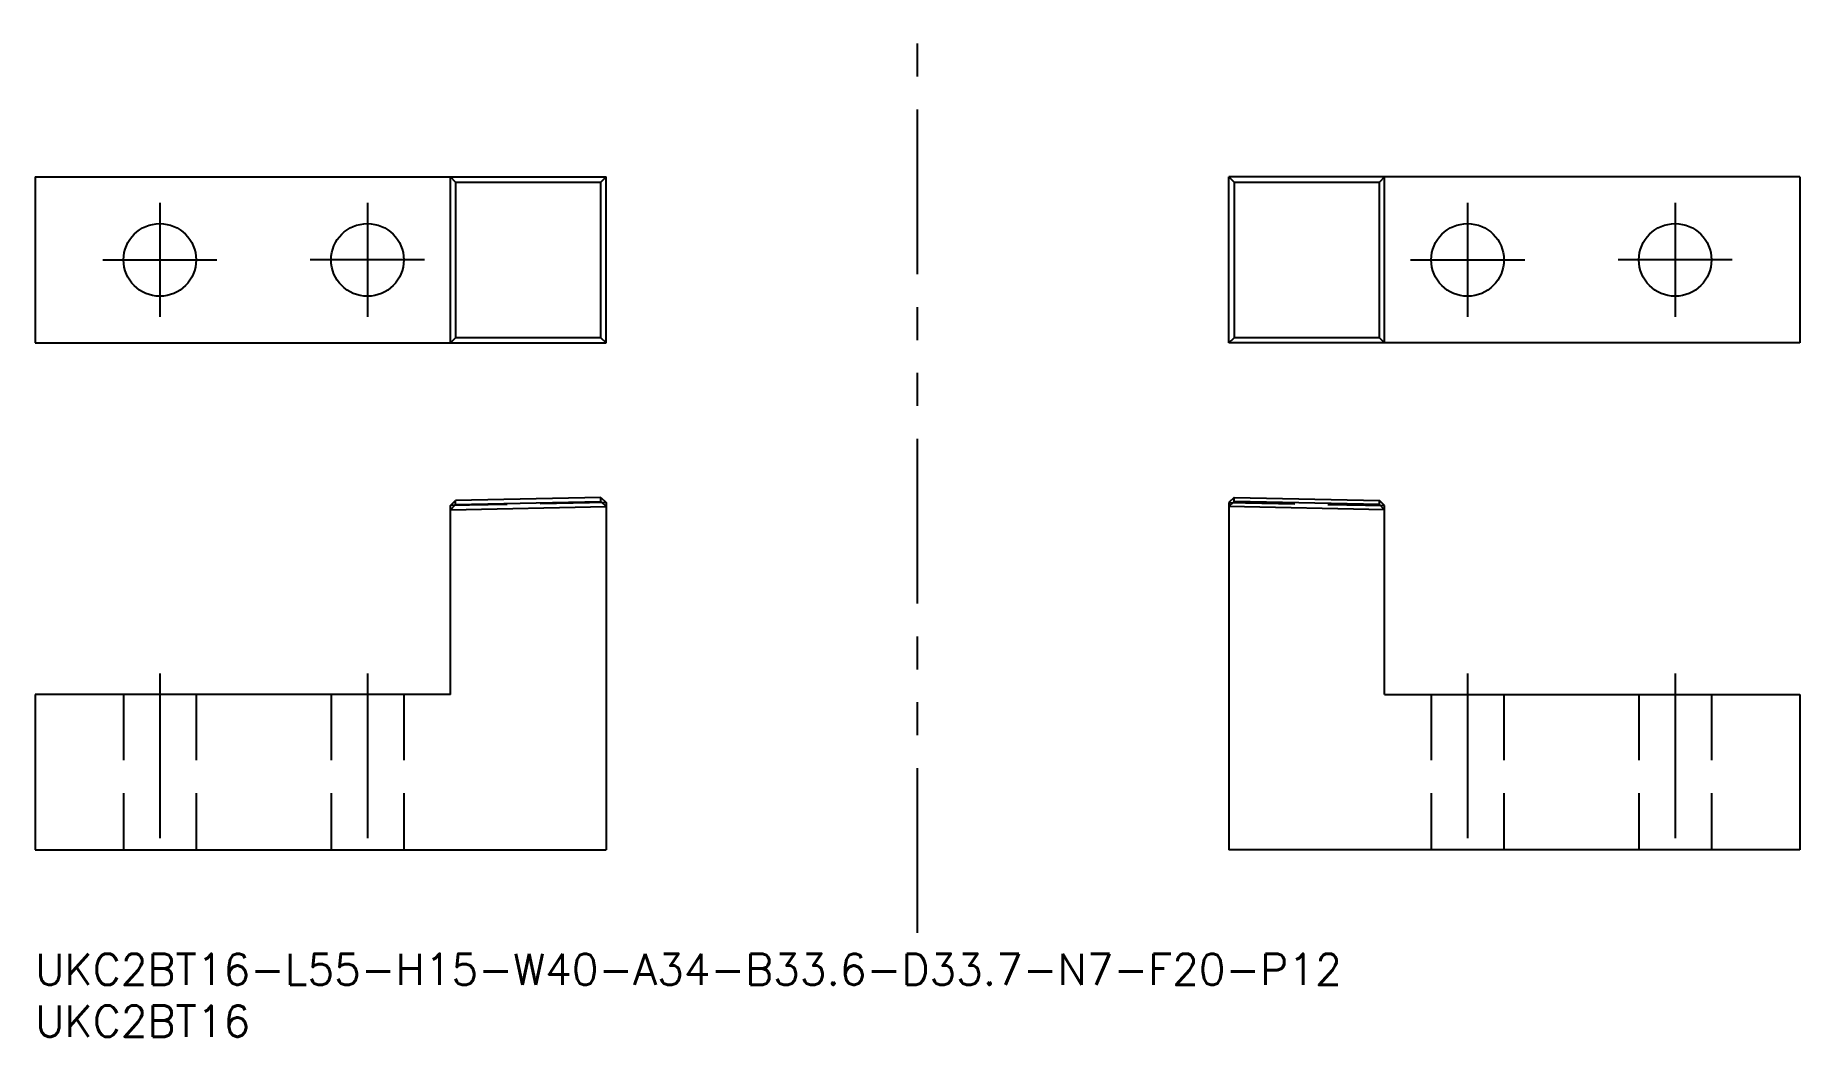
# Model space of a CAD drawing. Extents: x 0 to 170, y -8 to 89.
import ezdxf

# ---------------------------------------------------------------- set-up
doc = ezdxf.new("R2010")
doc.units = 0
doc.header["$LTSCALE"] = 0.5
for name, pattern in [('CENTER', [50.8, 31.75, -6.35, 6.35, -6.35]), ('DASHED', [19.05, 12.7, -6.35]), ('PHANTOM', [63.5, 31.75, -6.35, 6.35, -6.35, 6.35, -6.35])]:
    doc.linetypes.add(name, pattern=pattern)
for name, color, linetype in [('MSM_CENTER', 1, 'CENTER'), ('MSM_CONTINUOUS', 7, 'CONTINUOUS'), ('MSM_DASHED', 4, 'DASHED'), ('MSM_IMAGINARY', 6, 'PHANTOM'), ('MSM_PART_NUMBER', 7, 'CONTINUOUS')]:
    doc.layers.add(name, color=color, linetype=linetype)
doc.styles.get("Standard").update_dxf_attribs({"font": 'txt.shx', "height": 3, "bigfont": 'bigfont.shx'})

msp = doc.modelspace()

# ---------------------------------------------------------------- linework, layer by layer
at = {"layer": 'MSM_CENTER'}
for p, q in [((12, 72.38), (12, 61.38)), ((32, 72.38), (32, 61.38)), ((138, 72.38), (138, 61.38)), ((158, 72.38), (158, 61.38)), ((6.5, 66.88), (17.5, 66.88)), ((37.5, 66.88), (26.5, 66.88)), ((132.5, 66.88), (143.5, 66.88)), ((163.5, 66.88), (152.5, 66.88)), ((12, 27), (12, 8)), ((32, 27), (32, 8)), ((138, 27), (138, 8)), ((158, 27), (158, 8))]:
    msp.add_line(p, q, dxfattribs=at)
at = {"layer": 'MSM_CONTINUOUS'}
for p, q in [((0, 74.88), (55, 74.88)), ((0, 74.88), (0, 58.88)), ((40.5, 74.38), (40, 74.88)), ((40, 58.88), (40, 74.88)), ((55, 74.88), (54.5, 74.38)), ((55, 58.88), (55, 74.88)), ((170, 74.88), (115, 74.88)), ((115.5, 74.38), (115, 74.88)), ((115, 58.88), (115, 74.88)), ((130, 74.88), (129.5, 74.38)), ((130, 58.88), (130, 74.88)), ((170, 74.88), (170, 58.88)), ((40.5, 74.38), (54.5, 74.38)), ((40.5, 74.38), (40.5, 59.38)), ((54.5, 59.38), (54.5, 74.38)), ((115.5, 74.38), (129.5, 74.38)), ((115.5, 74.38), (115.5, 59.38)), ((129.5, 59.38), (129.5, 74.38)), ((0, 58.88), (55, 58.88)), ((40, 58.88), (40.5, 59.38)), ((54.5, 59.38), (40.5, 59.38)), ((55, 58.88), (54.5, 59.38)), ((115, 58.88), (115.5, 59.38)), ((170, 58.88), (115, 58.88)), ((129.5, 59.38), (115.5, 59.38)), ((130, 58.88), (129.5, 59.38)), ((40, 43.2), (40.5, 43.7)), ((40, 42.8), (40.5, 43.32)), ((40, 25), (40, 43.2)), ((40, 42.8), (55, 43.1)), ((54.5, 43.98), (40.5, 43.7)), ((40.5, 43.32), (40.5, 43.7)), ((40.5, 43.32), (54.5, 43.6)), ((54.5, 43.6), (54.5, 43.98)), ((54.5, 43.98), (55, 43.5)), ((55, 43.1), (54.5, 43.6)), ((55, 43.5), (55, 10)), ((115.5, 43.98), (115, 43.5)), ((115, 43.1), (115.5, 43.6)), ((115, 43.5), (115, 10)), ((130, 42.8), (115, 43.1)), ((115.5, 43.98), (129.5, 43.7)), ((115.5, 43.6), (115.5, 43.98)), ((129.5, 43.32), (115.5, 43.6)), ((130, 43.2), (129.5, 43.7)), ((129.5, 43.32), (129.5, 43.7)), ((130, 42.8), (129.5, 43.32)), ((130, 25), (130, 43.2)), ((40, 25), (0, 25)), ((0, 25), (0, 10)), ((130, 25), (170, 25)), ((170, 25), (170, 10)), ((0, 10), (55, 10)), ((170, 10), (115, 10))]:
    msp.add_line(p, q, dxfattribs=at)
for centre in [(12, 66.88), (32, 66.88), (138, 66.88), (158, 66.88)]:
    msp.add_circle(centre, 3.5, dxfattribs=at)
at = {"layer": 'MSM_DASHED'}
for p, q in [((55, 43.5), (40, 43.2)), ((115, 43.5), (130, 43.2)), ((8.5, 25), (8.5, 10)), ((15.5, 25), (15.5, 10)), ((28.5, 25), (28.5, 10)), ((35.5, 25), (35.5, 10)), ((134.5, 25), (134.5, 10)), ((141.5, 25), (141.5, 10)), ((154.5, 25), (154.5, 10)), ((161.5, 25), (161.5, 10))]:
    msp.add_line(p, q, dxfattribs=at)
at = {"layer": 'MSM_IMAGINARY'}
msp.add_line((85, 2.01), (85, 88.54), dxfattribs=at)

# ---------------------------------------------------------------- texts
at = {"layer": 'MSM_PART_NUMBER'}
for s, p in [('UKC2BT16-L55-H15-W40-A34-B33.6-D33.7-N7-F20-P12', (0, -3)), ('UKC2BT16', (0, -8))]:
    msp.add_text(s, height=3, dxfattribs=at).set_placement(p)

doc.saveas('drawing.dxf')
